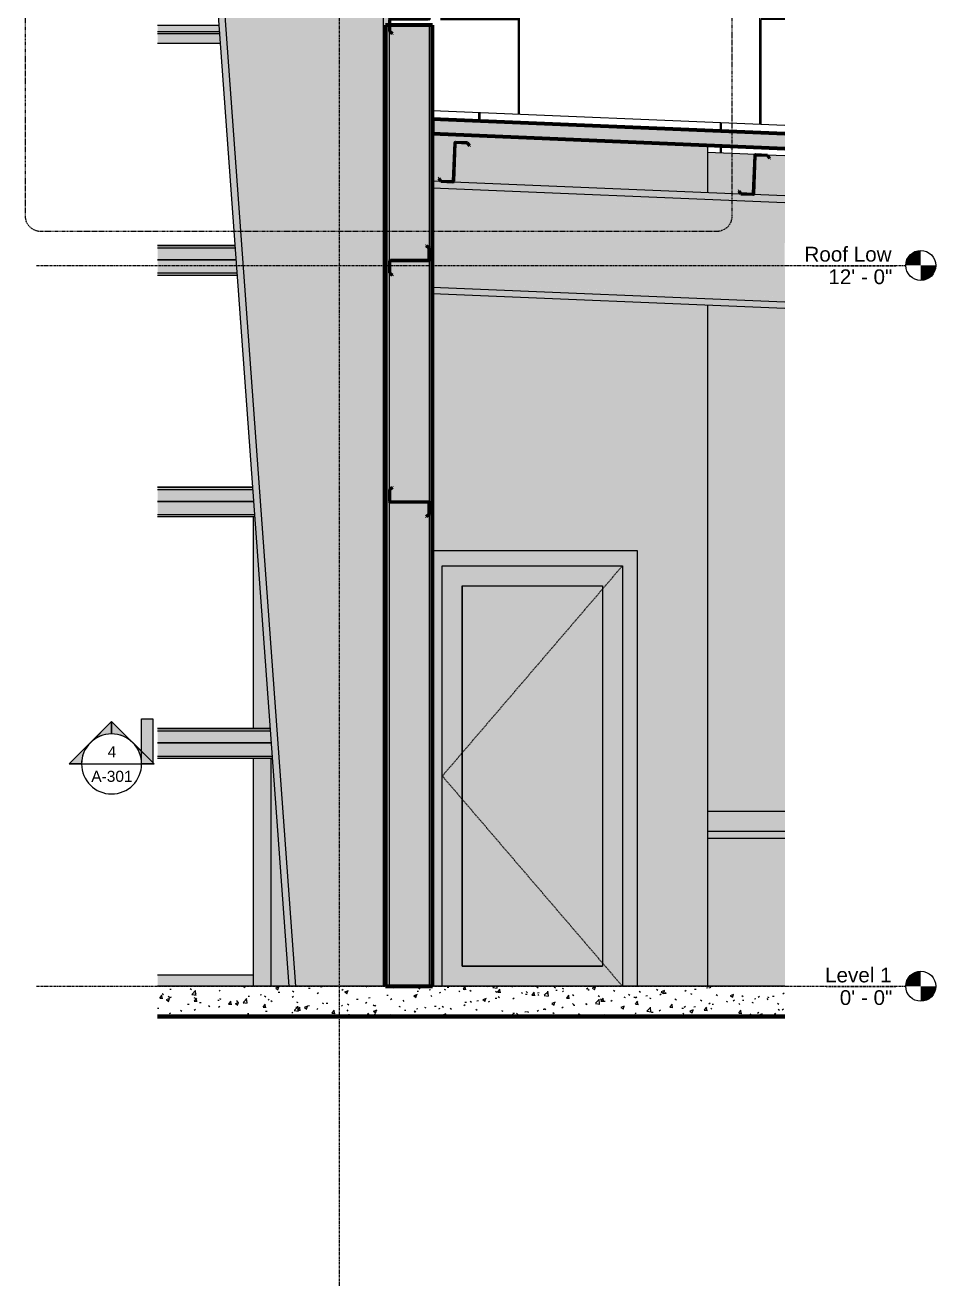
# Model space of a CAD drawing. Header units: inches. Extents: x 22688 to 23603, y -61 to 465.
# Drawn here: x 22927 to 23109, y -59.8 to 192 of the extents above; entities that cross this region are included whole.
import ezdxf

# ---------------------------------------------------------------- set-up
doc = ezdxf.new("R2010")
doc.units = ezdxf.units.IN
doc.header["$MEASUREMENT"] = 0
for name, pattern in [('Dash 1_16_', [0.125, 0.0625, -0.0625]), ('Dash Dot 3_16_', [0.3125, 0.1875, -0.0625, 0, -0.0625]), ('Grid Line 1_2_', [0.875, 0.5, -0.125, 0.125, -0.125])]:
    doc.linetypes.add(name, pattern=pattern)
for name, color, linetype, lineweight in [('A-ANNO-SYMB', 150, 'Continuous', 9), ('A-DOOR', 31, 'Continuous', 18), ('A-DOOR-FRAM', 31, 'Continuous', 9), ('A-DOOR-GLAZ', 31, 'Continuous', 9), ('A-FLOR-LEVL', 51, 'Continuous', 9), ('A-GLAZ-CWMG', 51, 'Continuous', 9), ('A-ROOF', 132, 'Continuous', 18), ('A-WALL', 113, 'Continuous', 18), ('A-WALL-PATT', 111, 'Continuous', 70), ('C-BLDG-PADS', 91, 'Continuous', 9), ('C-TOPO', 7, 'Continuous', 9), ('G-ANNO-SYMB', 111, 'Continuous', 9), ('I-WALL', 2, 'Continuous', 18), ('L-SITE-WALL', 31, 'Continuous', 18), ('Q-CASE', 31, 'Continuous', 9), ('S-BEAM', 12, 'Continuous', 9), ('S-COLS', 52, 'Continuous', 9), ('S-GRID', 1, 'Continuous', 9)]:
    doc.layers.add(name, color=color, linetype=linetype, lineweight=lineweight)
doc.styles.add('Arial', font='arial.ttf', dxfattribs={"height": 2.950599})
doc.styles.add('Arial_2', font='arial.ttf', dxfattribs={"height": 2.212949})
pattern_1 = [(45, (21892.158, 97.643), (-2.375879, 2.375879), []), (45, (21892.158, 101.243), (-2.375879, 2.375879), [])]

# ---------------------------------------------------------------- blocks, each defined once
blk = doc.blocks.new('W-Wide Flange - W21X166-782557-Section 1 - Callout 1')
at = {"layer": 'S-BEAM'}
for points in [[(22439.09, 156.54), (22439.09, 157.9), (22368.68, 160.83), (22368.68, 159.47), (22433.06, 156.79)], [(22439.09, 155.64), (22439.09, 156.54), (22368.68, 159.47), (22368.68, 158.58), (22407.75, 156.95)], [(22439.09, 137.63), (22439.09, 155.64), (22368.68, 158.58), (22368.68, 140.56), (22407.75, 138.94)], [(22439.09, 136.74), (22439.09, 137.63), (22368.68, 140.56), (22368.68, 139.67), (22407.75, 138.04)], [(22439.09, 135.38), (22439.09, 136.74), (22368.68, 139.67), (22368.68, 138.31), (22407.75, 136.68)]]:
    blk.add_hatch(color=256, dxfattribs=at).paths.add_polyline_path(points, flags=0)
for p, q in [((22370.35, 160.76), (22368.68, 160.83)), ((22439.09, 156.54), (22368.68, 159.47)), ((22430.3, 158.26), (22372.71, 160.66)), ((22439.09, 157.9), (22432.66, 158.16)), ((22368.68, 139.67), (22439.09, 136.74)), ((22439.09, 135.38), (22368.68, 138.31))]:
    blk.add_line(p, q, dxfattribs=at)
blk = doc.blocks.new('Vanity Counter Top w 2 Round Sink Holes - 72_-781962-Section 1 - Callout 1')
at = {"layer": 'Q-CASE'}
for points in [[(22438.66, 31), (22439.09, 31), (22439.09, 35), (22423.63, 35), (22423.63, 31), (22437.73, 31)], [(22423.63, 29.5), (22439.09, 29.5), (22439.09, 31), (22423.63, 31)]]:
    blk.add_hatch(color=256, dxfattribs=at).paths.add_polyline_path(points, flags=0)
for p, q in [((22423.63, 35), (22439.09, 35)), ((22423.63, 31), (22439.09, 31)), ((22439.09, 29.5), (22423.63, 29.5))]:
    blk.add_line(p, q, dxfattribs=at)
blk = doc.blocks.new('Girt_Z - 8_D-790721-Section 1 - Callout 1')
at = {"layer": 'S-BEAM'}
for points in [[(22313.72, 99.65), (22332.78, 99.65), (22332.77, 99.73), (22313.72, 99.73)], [(22332.81, 99.2), (22332.78, 99.65), (22313.72, 99.65), (22313.72, 99.2), (22319.69, 99.2)], [(22313.72, 96.88), (22332.98, 96.88), (22332.81, 99.2), (22313.72, 99.2)], [(22332.99, 96.8), (22332.98, 96.88), (22313.72, 96.88), (22313.72, 96.8), (22319.69, 96.8)], [(22313.72, 96.62), (22333, 96.62), (22332.99, 96.8), (22313.72, 96.8), (22313.72, 96.71)], [(22313.72, 94.25), (22333.17, 94.25), (22333, 96.62), (22313.72, 96.62)], [(22333.21, 93.77), (22333.17, 94.25), (22313.72, 94.25), (22313.72, 93.77), (22319.69, 93.77)]]:
    blk.add_hatch(color=256, dxfattribs=at).paths.add_polyline_path(points, flags=0)
for p, q in [((22332.77, 99.73), (22313.72, 99.73)), ((22332.78, 99.65), (22313.72, 99.65)), ((22332.81, 99.2), (22313.72, 99.2)), ((22332.98, 96.88), (22313.72, 96.88)), ((22332.99, 96.8), (22313.72, 96.8)), ((22313.72, 94.25), (22333.17, 94.25)), ((22333.21, 93.77), (22313.72, 93.77))]:
    blk.add_line(p, q, dxfattribs=at)
blk = doc.blocks.new('Girt_Z - 8_D-790722-Section 1 - Callout 1')
at = {"layer": 'S-BEAM'}
for points in [[(22336.3, 51.4), (22336.3, 51.48), (22313.72, 51.48), (22313.72, 51.4), (22319.69, 51.4)], [(22336.33, 50.95), (22336.3, 51.4), (22313.72, 51.4), (22313.72, 50.95), (22319.69, 50.95)], [(22313.72, 48.63), (22336.5, 48.63), (22336.33, 50.95), (22313.72, 50.95)], [(22319.69, 48.55), (22336.51, 48.56), (22336.5, 48.63), (22313.72, 48.63), (22313.72, 48.55), (22319.62, 48.55)], [(22313.72, 48.37), (22336.52, 48.37), (22336.51, 48.55), (22313.72, 48.55), (22313.72, 48.46)], [(22313.72, 46), (22336.7, 46), (22336.52, 48.37), (22313.72, 48.37)], [(22313.72, 45.52), (22336.73, 45.52), (22336.7, 46), (22313.72, 46)]]:
    blk.add_hatch(color=256, dxfattribs=at).paths.add_polyline_path(points, flags=0)
for p, q in [((22336.3, 51.48), (22313.72, 51.48)), ((22336.3, 51.4), (22313.72, 51.4)), ((22336.33, 50.95), (22313.72, 50.95)), ((22336.5, 48.63), (22313.72, 48.63)), ((22336.51, 48.55), (22313.72, 48.55)), ((22313.72, 46), (22336.7, 46)), ((22336.73, 45.52), (22313.72, 45.52))]:
    blk.add_line(p, q, dxfattribs=at)
blk = doc.blocks.new('Girt_Z - 8_D-V1-Section 1 - Callout 1')
at = {"layer": 'S-BEAM'}
for points in [[(22313.72, 147.9), (22329.26, 147.9), (22329.25, 147.98), (22313.72, 147.98)], [(22329.29, 147.45), (22329.26, 147.9), (22313.72, 147.9), (22313.72, 147.45), (22319.69, 147.45)], [(22313.72, 145.13), (22329.46, 145.13), (22329.29, 147.45), (22313.72, 147.45)], [(22329.47, 145.05), (22329.46, 145.13), (22313.72, 145.13), (22313.72, 145.05), (22319.69, 145.05)], [(22313.72, 144.87), (22329.48, 144.87), (22329.47, 145.05), (22313.72, 145.05), (22313.72, 144.96)], [(22313.72, 142.5), (22329.65, 142.5), (22329.48, 144.87), (22313.72, 144.87)], [(22329.69, 142.02), (22329.65, 142.5), (22313.72, 142.5), (22313.72, 142.02), (22319.69, 142.02)]]:
    blk.add_hatch(color=256, dxfattribs=at).paths.add_polyline_path(points, flags=0)
for p, q in [((22329.25, 147.98), (22313.72, 147.98)), ((22329.26, 147.9), (22313.72, 147.9)), ((22329.29, 147.45), (22313.72, 147.45)), ((22329.46, 145.13), (22313.72, 145.13)), ((22329.47, 145.05), (22313.72, 145.05)), ((22313.72, 142.5), (22329.65, 142.5)), ((22329.69, 142.02), (22313.72, 142.02))]:
    blk.add_line(p, q, dxfattribs=at)
blk = doc.blocks.new('Girt_Z - 8_D-V2-Section 1 - Callout 1')
at = {"layer": 'S-BEAM'}
for points in [[(22313.72, 190.75), (22326.13, 190.75), (22326.04, 192), (22313.72, 192), (22313.72, 191.41)], [(22326.17, 190.27), (22326.13, 190.75), (22313.72, 190.75), (22313.72, 190.27), (22319.69, 190.27)]]:
    blk.add_hatch(color=256, dxfattribs=at).paths.add_polyline_path(points, flags=0)
for p, q in [((22313.72, 190.75), (22326.13, 190.75)), ((22326.17, 190.27), (22313.72, 190.27))]:
    blk.add_line(p, q, dxfattribs=at)
blk = doc.blocks.new('Girt_Z - 8_D-V4-Section 1 - Callout 1')
at = {"layer": 'S-BEAM'}
h = blk.add_hatch(dxfattribs=at)
h.set_pattern_fill('FP_3', color=256, style=0, pattern_type=2)
h.set_pattern_definition(pattern_1)
h.paths.add_polyline_path([(22360.63, 190.27), (22360.7, 190.35), (22360.16, 190.8), (22360.16, 193.12), (22360.19, 193.17), (22360.24, 193.2), (22367.87, 193.2), (22368, 193.25), (22368.05, 193.38), (22368.05, 195.75), (22367.48, 196.23), (22367.41, 196.15), (22367.94, 195.7), (22367.94, 193.38), (22367.92, 193.33), (22367.87, 193.3), (22360.24, 193.3), (22360.11, 193.25), (22360.05, 193.12), (22360.05, 190.75)], flags=0)
at = {"layer": 'S-BEAM', "lineweight": 50}
for p, q in [((22367.48, 196.23), (22367.41, 196.15)), ((22367.41, 196.15), (22367.94, 195.7)), ((22368.05, 195.75), (22367.48, 196.23)), ((22367.94, 195.7), (22367.94, 193.38)), ((22368.05, 193.38), (22368.05, 195.75)), ((22360.05, 193.12), (22360.05, 190.75)), ((22360.16, 190.8), (22360.16, 193.12)), ((22367.87, 193.3), (22360.24, 193.3)), ((22360.24, 193.2), (22367.87, 193.2)), ((22360.05, 190.75), (22360.63, 190.27)), ((22360.7, 190.35), (22360.16, 190.8)), ((22360.63, 190.27), (22360.7, 190.35))]:
    blk.add_line(p, q, dxfattribs=at)
for centre, radius, start, end in [((22360.24, 193.12), 0.188, 90, 180), ((22360.24, 193.12), 0.0782, 90, 177.8773), ((22367.87, 193.38), 0.188, 270, 0), ((22367.87, 193.38), 0.0782, 270, 356.9576)]:
    blk.add_arc(centre, radius, start, end, dxfattribs=at)
blk = doc.blocks.new('Girt_Z - 8_D-V5-Section 1 - Callout 1')
at = {"layer": 'S-BEAM'}
h = blk.add_hatch(dxfattribs=at)
h.set_pattern_fill('FP_3', color=256, style=0, pattern_type=2)
h.set_pattern_definition(pattern_1)
h.paths.add_polyline_path([(22360.63, 142.02), (22360.7, 142.1), (22360.16, 142.55), (22360.16, 144.87), (22360.19, 144.92), (22360.24, 144.95), (22367.87, 144.95), (22368, 145), (22368.05, 145.13), (22368.05, 147.5), (22367.48, 147.98), (22367.41, 147.9), (22367.94, 147.45), (22367.94, 145.13), (22367.92, 145.08), (22367.87, 145.05), (22360.24, 145.05), (22360.11, 145), (22360.05, 144.87), (22360.05, 142.5)], flags=0)
at = {"layer": 'S-BEAM', "lineweight": 50}
for p, q in [((22367.48, 147.98), (22367.41, 147.9)), ((22367.41, 147.9), (22367.94, 147.45)), ((22368.05, 147.5), (22367.48, 147.98)), ((22367.94, 147.45), (22367.94, 145.13)), ((22368.05, 145.13), (22368.05, 147.5)), ((22360.05, 144.87), (22360.05, 142.5)), ((22360.16, 142.55), (22360.16, 144.87)), ((22367.87, 145.05), (22360.24, 145.05)), ((22360.24, 144.95), (22367.87, 144.95)), ((22360.05, 142.5), (22360.63, 142.02)), ((22360.7, 142.1), (22360.16, 142.55)), ((22360.63, 142.02), (22360.7, 142.1))]:
    blk.add_line(p, q, dxfattribs=at)
for centre, radius, start, end in [((22360.24, 144.87), 0.188, 90, 180), ((22360.24, 144.87), 0.0782, 90, 177.8773), ((22367.87, 145.13), 0.188, 270, 0), ((22367.87, 145.13), 0.0782, 270, 356.9576)]:
    blk.add_arc(centre, radius, start, end, dxfattribs=at)
blk = doc.blocks.new('Single-Glass 1 - 36_ x 84_-735755-Section 1 - Callout 1')
at = {"layer": 'A-DOOR'}
h = blk.add_hatch(color=256, dxfattribs=at)
h.paths.add_polyline_path([(22370.63, 0), (22406.63, 0), (22406.63, 84), (22370.63, 84), (22370.63, 17.77)], flags=0)
h.paths.add_polyline_path([(22374.63, 4), (22374.63, 80), (22402.63, 80), (22402.63, 4), (22376.41, 4)], flags=0)
at = {"layer": 'A-DOOR-FRAM', "lineweight": 18}
blk.add_hatch(color=256, dxfattribs=at).paths.add_polyline_path([(22370.63, 0), (22370.63, 84), (22406.63, 84), (22406.63, 0), (22409.63, 0), (22409.63, 87), (22368.68, 87), (22368.68, 0)], flags=0)
at = {"layer": 'A-DOOR-GLAZ', "lineweight": 18}
blk.add_hatch(color=256, dxfattribs=at).paths.add_polyline_path([(22402.63, 4), (22402.63, 80), (22374.63, 80), (22374.63, 4), (22376.41, 4)], flags=0)
at = {"layer": 'A-DOOR', "linetype": 'Dash 1_16_', "lineweight": 9}
for p in [(22406.63, 84), (22406.63, 0)]:
    blk.add_line(p, (22370.63, 42), dxfattribs=at)
at = {"layer": 'A-DOOR', "lineweight": 9}
for p, q in [((22374.63, 4), (22374.63, 80)), ((22374.63, 80), (22402.63, 80)), ((22402.63, 80), (22402.63, 4)), ((22402.63, 4), (22374.63, 4))]:
    blk.add_line(p, q, dxfattribs=at)
at = {"layer": 'A-DOOR-FRAM'}
for p, q in [((22409.63, 87), (22368.68, 87)), ((22409.63, 0), (22409.63, 87)), ((22370.63, 84), (22406.63, 84)), ((22370.63, 0), (22370.63, 84)), ((22406.63, 84), (22406.63, 0))]:
    blk.add_line(p, q, dxfattribs=at)
at = {"layer": 'A-DOOR-GLAZ'}
for p, q in [((22374.63, 80), (22402.63, 80)), ((22374.63, 80), (22374.63, 4)), ((22402.63, 80), (22402.63, 4)), ((22374.63, 4), (22402.63, 4))]:
    blk.add_line(p, q, dxfattribs=at)
blk = doc.blocks.new('Rectangular Mullion - Profile_Polycarbonate_Upper and left-750928-Section 1 - Callout 1')
at = {"layer": 'A-GLAZ-CWMG'}
blk.add_hatch(color=256, dxfattribs=at).paths.add_polyline_path([(22318.51, 188.38), (22326.3, 188.38), (22326.17, 190.27), (22313.72, 190.27), (22313.72, 188.38), (22318.43, 188.38)], flags=0)
blk.add_line((22313.72, 188.38), (22326.3, 188.38), dxfattribs=at)
blk = doc.blocks.new('Rectangular Mullion - Profile_Polycarbonate_Lower-750929-Section 1 - Callout 1')
at = {"layer": 'A-GLAZ-CWMG'}
blk.add_hatch(color=256, dxfattribs=at).paths.add_polyline_path([(22313.72, 0), (22332.81, 0), (22332.81, 2.24), (22313.72, 2.24)], flags=0)
for q in [(22313.72, 2.24), (22332.81, 0)]:
    blk.add_line((22332.81, 2.24), q, dxfattribs=at)
blk = doc.blocks.new('Rectangular Mullion - Profile_Polycarbonate_Upper and left-750948-Section 1 - Callout 1')
at = {"layer": 'A-GLAZ-CWMG'}
h = blk.add_hatch(color=256, dxfattribs=at)
h.paths.add_polyline_path([(22332.81, 0), (22336.43, 0), (22336.43, 45.52), (22332.81, 45.52), (22332.81, 17.77)], flags=0)
h.paths.add_polyline_path([(22332.81, 51.48), (22336.3, 51.48), (22333.21, 93.77), (22332.81, 93.77), (22332.81, 71.2)], flags=0)
for p, q in [((22332.81, 93.77), (22332.81, 51.48)), ((22332.81, 45.52), (22332.81, 0))]:
    blk.add_line(p, q, dxfattribs=at)
blk = doc.blocks.new('Girt_Z - 8_D-837466-Section 1 - Callout 1')
at = {"layer": 'S-BEAM'}
h = blk.add_hatch(dxfattribs=at)
h.set_pattern_fill('FP_3', color=256, style=0, pattern_type=2)
h.set_pattern_definition(pattern_1)
h.paths.add_polyline_path([(22367.48, 93.77), (22368.05, 94.25), (22368.05, 96.62), (22368, 96.75), (22367.87, 96.8), (22360.24, 96.8), (22360.19, 96.83), (22360.16, 96.88), (22360.16, 99.2), (22360.7, 99.65), (22360.63, 99.73), (22360.05, 99.25), (22360.05, 96.88), (22360.11, 96.75), (22360.24, 96.7), (22367.87, 96.7), (22367.92, 96.67), (22367.94, 96.62), (22367.94, 94.3), (22367.41, 93.85)], flags=0)
at = {"layer": 'S-BEAM', "lineweight": 50}
for p, q in [((22360.63, 99.73), (22360.05, 99.25)), ((22360.05, 99.25), (22360.05, 96.88)), ((22360.16, 99.2), (22360.7, 99.65)), ((22360.16, 96.88), (22360.16, 99.2)), ((22360.7, 99.65), (22360.63, 99.73)), ((22367.87, 96.8), (22360.24, 96.8)), ((22360.24, 96.7), (22367.87, 96.7)), ((22367.94, 96.62), (22367.94, 94.3)), ((22368.05, 94.25), (22368.05, 96.62)), ((22367.94, 94.3), (22367.41, 93.85)), ((22367.41, 93.85), (22367.48, 93.77)), ((22367.48, 93.77), (22368.05, 94.25))]:
    blk.add_line(p, q, dxfattribs=at)
for centre, radius, start, end in [((22360.24, 96.88), 0.188, 180, 270), ((22360.24, 96.88), 0.0782, 183.0424, 270), ((22367.87, 96.62), 0.188, 0, 90), ((22367.87, 96.62), 0.0782, 2.1227, 90)]:
    blk.add_arc(centre, radius, start, end, dxfattribs=at)
blk = doc.blocks.new('Girt_Z - 8_D-834023-Section 1 - Callout 1')
at = {"layer": 'S-BEAM'}
blk.add_hatch(color=256, dxfattribs=at).paths.add_polyline_path([(22432.66, 158.16), (22432.8, 158.21), (22432.86, 158.34), (22433.17, 165.96), (22433.2, 166.02), (22433.25, 166.04), (22435.57, 165.94), (22436, 165.39), (22436.08, 165.45), (22435.63, 166.05), (22433.26, 166.15), (22433.13, 166.1), (22433.06, 165.97), (22432.75, 158.35), (22432.72, 158.3), (22432.67, 158.27), (22430.35, 158.37), (22429.93, 158.92), (22429.84, 158.86), (22430.3, 158.26)], flags=0)
at = {"layer": 'S-BEAM', "lineweight": 50}
for p, q in [((22433.06, 165.97), (22432.75, 158.35)), ((22432.86, 158.34), (22433.17, 165.96)), ((22433.25, 166.04), (22435.57, 165.94)), ((22435.63, 166.05), (22433.26, 166.15)), ((22435.57, 165.94), (22436, 165.39)), ((22436.08, 165.45), (22435.63, 166.05)), ((22436, 165.39), (22436.08, 165.45)), ((22429.93, 158.92), (22429.84, 158.86)), ((22429.84, 158.86), (22430.3, 158.26)), ((22430.35, 158.37), (22429.93, 158.92)), ((22430.3, 158.26), (22432.66, 158.16)), ((22432.67, 158.27), (22430.35, 158.37))]:
    blk.add_line(p, q, dxfattribs=at)
for centre, radius, start, end in [((22433.25, 165.96), 0.187, 87.6141, 177.6141), ((22433.25, 165.96), 0.0782, 89.7368, 177.6141), ((22432.67, 158.35), 0.188, 267.6141, 357.6141), ((22432.67, 158.35), 0.0782, 270.6564, 357.6141)]:
    blk.add_arc(centre, radius, start, end, dxfattribs=at)
blk = doc.blocks.new('Level - Level Head - Circle-15001-Section 1 - Callout 1')
at = {"layer": 'A-FLOR-LEVL'}
h = blk.add_hatch(color=256, dxfattribs=at)
edge = h.paths.add_edge_path(flags=0)
edge.add_line((22466.26, 0), (22463.26, 0))
edge.add_arc((22466.26, 0), 3, 90, 180, ccw=False)
edge.add_line((22466.26, 3), (22466.26, 0))
h = blk.add_hatch(color=256, dxfattribs=at)
edge = h.paths.add_edge_path(flags=0)
edge.add_line((22466.26, -3), (22466.26, 0))
edge.add_line((22466.26, 0), (22469.26, 0))
edge.add_arc((22466.26, 0), 3, 270, 360, ccw=False)
blk.add_circle((22466.26, 0), 3, dxfattribs=at)
blk = doc.blocks.new('Section - 3_32_ x 3_8_-18514-Section 1 - Callout 1')
at = {"layer": 'G-ANNO-SYMB'}
blk.add_hatch(color=256, dxfattribs=at).paths.add_polyline_path([(22310.53, 53.42), (22310.53, 44.42), (22312.78, 44.42), (22312.78, 53.42)], flags=0)
for p, q in [((22310.53, 53.42), (22312.78, 53.42)), ((22310.53, 44.42), (22310.53, 53.42)), ((22312.78, 53.42), (22312.78, 44.42)), ((22312.78, 44.42), (22310.53, 44.42))]:
    blk.add_line(p, q, dxfattribs=at)
blk = doc.blocks.new('Section - Section Head - Filled-1526-Section 1 - Callout 1')
at = {"layer": 'G-ANNO-SYMB'}
h = blk.add_hatch(color=256, dxfattribs=at)
edge = h.paths.add_edge_path(flags=0)
edge.add_line((22300.29, 48.66), (22304.53, 52.91))
edge.add_line((22304.53, 52.91), (22304.53, 50.42))
edge.add_arc((22304.53, 44.42), 6, 90, 135)
h = blk.add_hatch(color=256, dxfattribs=at)
edge = h.paths.add_edge_path(flags=0)
edge.add_arc((22304.53, 44.42), 6, 45, 90)
edge.add_line((22304.53, 50.42), (22304.53, 52.91))
edge.add_line((22304.53, 52.91), (22308.77, 48.66))
h = blk.add_hatch(color=256, dxfattribs=at)
edge = h.paths.add_edge_path(flags=0)
edge.add_arc((22304.53, 44.42), 6.01, 137.9216, 180)
edge.add_line((22298.52, 44.42), (22296.05, 44.42))
edge.add_line((22296.05, 44.42), (22300.07, 48.45))
h = blk.add_hatch(color=256, dxfattribs=at)
edge = h.paths.add_edge_path(flags=0)
edge.add_line((22308.99, 48.45), (22313.02, 44.42))
edge.add_line((22313.02, 44.42), (22310.54, 44.42))
edge.add_arc((22304.53, 44.42), 6.01, 0, 42.0784)
for p, q in [((22304.53, 52.91), (22296.05, 44.42)), ((22304.53, 52.91), (22300.29, 48.66)), ((22304.53, 52.91), (22313.02, 44.42)), ((22304.53, 50.42), (22304.53, 52.91)), ((22308.77, 48.66), (22304.53, 52.91)), ((22304.53, 52.91), (22304.53, 50.42)), ((22300.07, 48.45), (22296.05, 44.42)), ((22313.02, 44.42), (22308.99, 48.45)), ((22298.53, 44.42), (22296.05, 44.42)), ((22296.05, 44.42), (22298.52, 44.42)), ((22310.53, 44.42), (22313.02, 44.42)), ((22310.54, 44.42), (22313.02, 44.42))]:
    blk.add_line(p, q, dxfattribs=at)
for radius, start, end in [(6, 0, 180), (6, 90, 135), (6, 45, 90), (6.01, 137.9216, 180), (6.01, 0, 42.0784), (6, 180, 360)]:
    blk.add_arc((22304.53, 44.42), radius, start, end, dxfattribs=at)

msp = doc.modelspace()

# ---------------------------------------------------------------- hatches: boundary and pattern name
at = {"layer": 'A-ROOF'}
msp.add_hatch(color=256, dxfattribs=at).paths.add_polyline_path([(23078.84, 167.4), (23078.84, 170.28), (23008.42, 173.22), (23008.42, 170.34), (23047.5, 168.71)], flags=0)
at = {"layer": 'A-WALL-PATT', "lineweight": 9}
h = msp.add_hatch(dxfattribs=at)
h.set_pattern_fill('FP_6', color=256, style=0, pattern_type=2)
h.set_pattern_definition([(90, (22012.18, -723.5), (-193, -193), [48, -145]), (180, (22012.18, -723.5), (-2e-14, -193), [96.25, -96.75]), (270, (21915.93, -675.5), (-193, -193), [48, -145]), (180, (22012.18, -675.5), (-2e-14, -193), [96.25, -96.75]), (270, (21915.68, -675.5), (-193, -193), [48, -145]), (180, (21915.68, -675.5), (-2e-14, -193), [96.25, -96.75]), (90, (21819.43, -723.5), (-193, -193), [48, -145]), (180, (21915.68, -723.5), (-2e-14, -193), [96.25, -96.75]), (90, (21964.18, -675.25), (-193, -193), [48, -145]), (180, (22012.43, -675.25), (-2e-14, -193), [48.25, -144.75]), (180, (22012.43, -627.25), (-2e-14, -193), [48.25, -144.75]), (90, (21867.68, -675.25), (-193, -193), [48, -145]), (180, (21963.93, -675.25), (-2e-14, -193), [96.25, -96.75]), (270, (21963.93, -627.25), (-193, -193), [48, -145]), (180, (21963.93, -627.25), (-2e-14, -193), [96.25, -96.75]), (180, (21867.43, -675.25), (-2e-14, -193), [48, -145]), (270, (21867.43, -627.25), (-193, -193), [48, -145]), (180, (21867.43, -627.25), (-2e-14, -193), [48, -145]), (90, (22012.18, -627), (-193, -193), [48, -145]), (180, (22012.18, -627), (-2e-14, -193), [96.25, -96.75]), (270, (21915.93, -579), (-193, -193), [48, -145]), (180, (22012.18, -579), (-2e-14, -193), [96.25, -96.75]), (270, (21915.68, -579), (-193, -193), [48, -145]), (180, (21915.68, -579), (-2e-14, -193), [96.25, -96.75]), (270, (21819.43, -579), (-193, -193), [48, -145]), (180, (21915.68, -627), (-2e-14, -193), [96.25, -96.75]), (90, (21964.18, -578.75), (-193, -193), [48, -145]), (180, (22012.43, -578.75), (-2e-14, -193), [48.25, -144.75]), (180, (22012.43, -530.75), (-2e-14, -193), [48.25, -144.75]), (90, (21867.68, -578.75), (-193, -193), [48, -145]), (180, (21963.93, -578.75), (-2e-14, -193), [96.25, -96.75]), (270, (21963.93, -530.75), (-193, -193), [48, -145]), (180, (21963.93, -530.75), (-2e-14, -193), [96.25, -96.75]), (180, (21867.43, -578.75), (-2e-14, -193), [48, -145]), (270, (21867.43, -530.75), (-193, -193), [48, -145]), (180, (21867.43, -530.75), (-2e-14, -193), [48, -145])])
h.paths.add_polyline_path([(22953.46, 192), (22965.79, 192), (22965.74, 192.64), (22953.46, 192.64), (22953.46, 192.53)], flags=0)
h.paths.add_polyline_path([(23007.8, 192), (23008.06, 192), (23008.06, 192.64), (22999.91, 192.64), (22999.91, 192), (23004.4, 192)], flags=0)
h.paths.add_polyline_path([(22956.71, 222.64), (22963.55, 222.64), (22958.44, 292.6), (22953.46, 292.49), (22953.46, 222.64), (22956.69, 222.64)], flags=0)
h.paths.add_polyline_path([(23000.48, 222.64), (23008.06, 222.64), (23008.06, 328.83), (23009.2, 328.83), (23009.2, 330.77), (22999.8, 331.16), (22999.8, 328.41), (22999.98, 328.4), (22999.8, 328.23), (22999.8, 289.62), (22999.85, 289.75), (22999.99, 289.8), (23007.61, 289.8), (23007.67, 289.83), (23007.69, 289.88), (23007.69, 292.2), (23007.15, 292.65), (23007.22, 292.73), (23007.8, 292.25), (23007.8, 289.88), (23007.74, 289.75), (23007.61, 289.7), (22999.98, 289.69), (22999.93, 289.67), (22999.91, 289.62), (22999.91, 287.3), (23000.44, 286.85), (23000.37, 286.77), (22999.8, 287.25), (22999.8, 241.37), (22999.85, 241.5), (22999.99, 241.55), (23007.61, 241.55), (23007.67, 241.58), (23007.69, 241.63), (23007.69, 243.95), (23007.15, 244.4), (23007.22, 244.48), (23007.8, 244), (23007.8, 241.63), (23007.74, 241.5), (23007.61, 241.45), (22999.99, 241.45), (22999.93, 241.42), (22999.91, 241.37), (22999.91, 239.05), (23000.44, 238.6), (23000.37, 238.52), (22999.8, 239), (22999.8, 222.64)], flags=0)
h.paths.add_polyline_path([(22986.28, 328.97), (22989.52, 331.59), (22953.46, 333.09), (22953.46, 330.34), (22959.36, 330.09)], flags=0)
h.paths.add_polyline_path([(22999.8, 339.92), (22953.46, 341.84), (22953.46, 340.35), (22998.04, 338.49), (22998.68, 339.01)], flags=0)
h.paths.add_polyline_path([(23009.2, 338.03), (23009.2, 339.53), (22999.8, 339.92), (22999.8, 338.42), (23006.74, 338.13)], flags=0)
h = msp.add_hatch(dxfattribs=at)
h.set_pattern_fill('FP_8', color=256, style=0, pattern_type=2)
h.set_pattern_definition([(0, (22784.43, 0.25), (-193, 193), [48, -145]), (90, (22784.43, 0.25), (-193, 1e-14), [96.25, -96.75]), (180, (22832.43, 96.5), (-193, 193), [48, -145]), (90, (22832.43, 0.25), (-193, 1e-14), [96.25, -96.75]), (180, (22832.43, 96.75), (-193, 193), [48, -145]), (90, (22832.43, 96.75), (-193, 1e-14), [96.25, -96.75]), (0, (22784.43, 193), (-193, 193), [48, -145]), (90, (22784.43, 96.75), (-193, 1e-14), [96.25, -96.75]), (0, (22832.68, 48.25), (-193, 193), [48, -145]), (90, (22832.68, 0), (-193, 1e-14), [48.25, -144.75]), (90, (22880.68, 0), (-193, 1e-14), [48.25, -144.75]), (0, (22832.68, 144.75), (-193, 193), [48, -145]), (90, (22832.68, 48.5), (-193, 1e-14), [96.25, -96.75]), (180, (22880.68, 48.5), (-193, 193), [48, -145]), (90, (22880.68, 48.5), (-193, 1e-14), [96.25, -96.75]), (90, (22832.68, 145), (-193, 1e-14), [48, -145]), (180, (22880.68, 145), (-193, 193), [48, -145]), (90, (22880.68, 145), (-193, 1e-14), [48, -145]), (0, (22880.93, 0.25), (-193, 193), [48, -145]), (90, (22880.93, 0.25), (-193, 1e-14), [96.25, -96.75]), (180, (22928.93, 96.5), (-193, 193), [48, -145]), (90, (22928.93, 0.25), (-193, 1e-14), [96.25, -96.75]), (180, (22928.93, 96.75), (-193, 193), [48, -145]), (90, (22928.93, 96.75), (-193, 1e-14), [96.25, -96.75]), (180, (22928.93, 193), (-193, 193), [48, -145]), (90, (22880.93, 96.75), (-193, 1e-14), [96.25, -96.75]), (0, (22929.18, 48.25), (-193, 193), [48, -145]), (90, (22929.18, 0), (-193, 1e-14), [48.25, -144.75]), (90, (22977.18, 0), (-193, 1e-14), [48.25, -144.75]), (0, (22929.18, 144.75), (-193, 193), [48, -145]), (90, (22929.18, 48.5), (-193, 1e-14), [96.25, -96.75]), (180, (22977.18, 48.5), (-193, 193), [48, -145]), (90, (22977.18, 48.5), (-193, 1e-14), [96.25, -96.75]), (90, (22929.18, 145), (-193, 1e-14), [48, -145]), (180, (22977.18, 145), (-193, 193), [48, -145]), (90, (22977.18, 145), (-193, 1e-14), [48, -145])])
h.paths.add_polyline_path([(23078.84, 172.03), (23078.84, 241.25), (23009.99, 241.25), (23009.99, 192.06), (23010.12, 192.06), (23010.12, 193.39), (23010.06, 193.39), (23010.06, 193.46), (23010.18, 193.46), (23010.18, 192), (23008.42, 192), (23008.42, 174.97), (23050.42, 173.22)], flags=0)
h = msp.add_hatch(dxfattribs=at)
h.set_pattern_fill('FP_5', color=256, style=0, pattern_type=2)
h.set_pattern_definition([(0, (21892.158, 97.643), (7.68, 1.92), [0.317, -5.443, 0.317, -5.443, -30.72]), (0, (21892.158, 97.643), (7.68, 1.92), [-11.52, 0.317, -11.203, 0.317, -5.443, -13.44]), (0, (21892.158, 97.643), (7.68, 1.92), [-28.8, 0.317, -3.523, 0.317, -9.283]), (120, (21895.038, 98.603), (-5.5027688, 5.691075), [0.317, -5.443, 0.317, -5.443, -30.72]), (120, (21895.038, 98.603), (-5.5027688, 5.691075), [-11.52, 0.317, -11.203, 0.317, -5.443, -13.44]), (120, (21895.038, 98.603), (-5.5027688, 5.691075), [-28.8, 0.317, -3.523, 0.317, -9.283]), (240, (21895.998, 102.443), (-2.1772312, -7.611075), [0.317, -5.443, 0.317, -5.443, -30.72]), (240, (21895.998, 102.443), (-2.1772312, -7.611075), [-11.52, 0.317, -11.203, 0.317, -5.443, -13.44]), (240, (21895.998, 102.443), (-2.1772312, -7.611075), [-28.8, 0.317, -3.523, 0.317, -9.283])])
h.paths.add_polyline_path([(23008.42, 0), (23008.42, 192), (23007.8, 192), (23007.8, 0)], flags=0)
h = msp.add_hatch(dxfattribs=at)
h.set_pattern_fill('FP_7', color=256, style=0, pattern_type=2)
h.set_pattern_definition([(0, (22342.3, 0.25), (-193, 193), [48, -145]), (90, (22342.3, 0.25), (-193, 1e-14), [96.25, -96.75]), (180, (22390.3, 96.5), (-193, 193), [48, -145]), (90, (22390.3, 0.25), (-193, 1e-14), [96.25, -96.75]), (180, (22390.3, 96.75), (-193, 193), [48, -145]), (90, (22390.3, 96.75), (-193, 1e-14), [96.25, -96.75]), (0, (22342.3, 193), (-193, 193), [48, -145]), (90, (22342.3, 96.75), (-193, 1e-14), [96.25, -96.75]), (0, (22390.55, 48.25), (-193, 193), [48, -145]), (90, (22390.55, 0), (-193, 1e-14), [48.25, -144.75]), (90, (22438.55, 0), (-193, 1e-14), [48.25, -144.75]), (0, (22390.55, 144.75), (-193, 193), [48, -145]), (90, (22390.55, 48.5), (-193, 1e-14), [96.25, -96.75]), (180, (22438.55, 48.5), (-193, 193), [48, -145]), (90, (22438.55, 48.5), (-193, 1e-14), [96.25, -96.75]), (90, (22390.55, 145), (-193, 1e-14), [48, -145]), (180, (22438.55, 145), (-193, 193), [48, -145]), (90, (22438.55, 145), (-193, 1e-14), [48, -145]), (0, (22438.8, 0.25), (-193, 193), [48, -145]), (90, (22438.8, 0.25), (-193, 1e-14), [96.25, -96.75]), (180, (22486.8, 96.5), (-193, 193), [48, -145]), (90, (22486.8, 0.25), (-193, 1e-14), [96.25, -96.75]), (180, (22486.8, 96.75), (-193, 193), [48, -145]), (90, (22486.8, 96.75), (-193, 1e-14), [96.25, -96.75]), (180, (22486.8, 193), (-193, 193), [48, -145]), (90, (22438.8, 96.75), (-193, 1e-14), [96.25, -96.75]), (0, (22487.05, 48.25), (-193, 193), [48, -145]), (90, (22487.05, 0), (-193, 1e-14), [48.25, -144.75]), (90, (22535.05, 0), (-193, 1e-14), [48.25, -144.75]), (0, (22487.05, 144.75), (-193, 193), [48, -145]), (90, (22487.05, 48.5), (-193, 1e-14), [96.25, -96.75]), (180, (22535.05, 48.5), (-193, 193), [48, -145]), (90, (22535.05, 48.5), (-193, 1e-14), [96.25, -96.75]), (90, (22487.05, 145), (-193, 1e-14), [48, -145]), (180, (22535.05, 145), (-193, 193), [48, -145]), (90, (22535.05, 145), (-193, 1e-14), [48, -145])])
h.paths.add_polyline_path([(23078.84, 165.9), (23078.84, 167.4), (23063.38, 168.05), (23063.38, 166.55), (23077.94, 165.94)], flags=0)
h.paths.add_polyline_path([(23078.84, 170.28), (23078.84, 172.03), (23008.42, 174.97), (23008.42, 173.22), (23063.38, 170.93)], flags=0)
at = {"layer": 'C-BLDG-PADS'}
h = msp.add_hatch(dxfattribs=at)
h.set_pattern_fill('FP_4', color=256, style=0, pattern_type=2)
h.set_pattern_definition([(50, (21892.158, 97.643), (6.885997, -0.602097), [0.72, -7.92]), (355, (21892.158, 97.643), (-1.331756, 7.220547), [0.576, -6.336]), (100.451, (21892.731, 97.592), (5.55363, 6.61819), [0.612, -6.731]), (46.184, (21892.158, 99.563), (10.24564, -1.588925), [1.08, -11.88]), (96.636, (21893.011, 99.43), (8.97244, 9.35152), [0.918, -10.096]), (351.184, (21892.158, 99.563), (8.9732, 9.35123), [0.864, -9.504]), (21, (21893.118, 99.083), (5.730726, -3.865003), [0.72, -7.92]), (326, (21893.118, 99.083), (2.33581, 6.96088), [0.576, -6.336]), (71.451, (21893.595, 98.761), (8.065876, 3.095948), [0.612, -6.731]), (37.5, (21892.158, 97.643), (0.116866, 3.1954784), [0.317, -5.942, 0.317, -6.115, -6.36]), (37.5, (21892.158, 97.643), (0.116866, 3.1954784), [-12.691, 0.317, -6.043]), (7.5, (21892.158, 97.643), (2.52543, 3.786025), [0.317, -3.35, 0.317, -5.798, -2.424]), (7.5, (21892.158, 97.643), (2.52543, 3.786025), [-9.782, 0.317, -2.107]), (327.5, (21890.017, 97.643), (5.1243685, -0.216176), [0.317, -2.083, 0.317, -7.171, -9.936]), (327.5, (21890.017, 97.643), (5.1243685, -0.216176), [-9.888, 0.317, -9.619]), (317.5, (21889.057, 97.643), (5.598326, 0.96141), [0.317, -2.803, 0.317, -4.656, -7.056]), (317.5, (21889.057, 97.643), (5.598326, 0.96141), [-8.093, 0.317, -6.739])])
h.paths.add_polyline_path([(22953.46, -6), (23078.84, -6), (23078.84, 0), (22953.46, 0)], flags=0)
at = {"layer": 'I-WALL'}
h = msp.add_hatch(color=256, dxfattribs=at)
h.paths.add_polyline_path([(23058.38, 0), (23058.38, 136.23), (23008.42, 138.31), (23008.42, 87), (23049.38, 87), (23049.38, 0)], flags=0)
h.paths.add_polyline_path([(23058.38, 158.75), (23058.38, 168.26), (23008.42, 170.34), (23008.42, 160.83), (23010.09, 160.76), (23009.64, 161.36), (23009.72, 161.42), (23010.15, 160.87), (23012.47, 160.77), (23012.52, 160.79), (23012.55, 160.85), (23012.86, 168.46), (23012.92, 168.6), (23013.06, 168.64), (23015.42, 168.55), (23015.88, 167.95), (23015.79, 167.89), (23015.37, 168.44), (23013.05, 168.54), (23013, 168.51), (23012.97, 168.46), (23012.66, 160.84), (23012.59, 160.71), (23012.47, 160.66), (23057.03, 158.81)], flags=0)
h = msp.add_hatch(color=256, dxfattribs=at)
h.paths.add_polyline_path([(23063.38, 0), (23063.38, 136.02), (23058.38, 136.23), (23058.38, 0)], flags=0)
h.paths.add_polyline_path([(23063.38, 158.54), (23063.38, 168.05), (23058.38, 168.26), (23058.38, 158.75)], flags=0)
h = msp.add_hatch(color=256, dxfattribs=at)
h.paths.add_polyline_path([(23077.47, 0), (23078.84, 0), (23078.84, 29.5), (23063.38, 29.5), (23063.38, 0), (23076.59, 0)], flags=0)
h.paths.add_polyline_path([(23078.84, 35), (23078.84, 135.38), (23063.38, 136.02), (23063.38, 35)], flags=0)
h.paths.add_polyline_path([(23078.84, 157.9), (23078.84, 165.9), (23075.37, 166.05), (23075.83, 165.45), (23075.74, 165.39), (23075.32, 165.94), (23073, 166.04), (23072.94, 166.02), (23072.92, 165.96), (23072.6, 158.34), (23072.54, 158.21), (23072.42, 158.16), (23072.92, 158.14)], flags=0)
h.paths.add_polyline_path([(23070.04, 158.26), (23069.59, 158.86), (23069.67, 158.92), (23070.1, 158.37), (23072.42, 158.27), (23072.47, 158.3), (23072.49, 158.35), (23072.81, 165.97), (23072.87, 166.1), (23073, 166.15), (23063.38, 166.55), (23063.38, 158.54), (23070.03, 158.26)], flags=0)
at = {"layer": 'L-SITE-WALL'}
for points in [[(22999.8, 0), (22999.8, 192), (22999.05, 192), (22999.05, 0)], [(22999.8, 0), (23007.8, 0), (23007.8, 192), (22999.8, 192), (22999.8, 17.77)], [(22976.17, 0), (22979.8, 0), (22976.48, 45.52), (22976.17, 45.52), (22976.17, 17.77)]]:
    msp.add_hatch(color=256, dxfattribs=at).paths.add_polyline_path(points, flags=0)
at = {"layer": 'S-COLS'}
for points in [[(22999.05, 0), (22999.05, 192), (22999.8, 192), (22999.8, 328.83), (22998.55, 327.81), (22998.55, 0)], [(22981.05, 0), (22998.55, 0), (22998.55, 327.21), (22997.84, 327.24), (22959.44, 296.14), (22959.6, 293.87), (22962.51, 293.93), (22961.12, 292.65), (22959.69, 292.62), (22979.76, 17.77)], [(22981.05, 0), (22959.44, 296.14), (22958.25, 295.18), (22979.8, 0)]]:
    msp.add_hatch(color=256, dxfattribs=at).paths.add_polyline_path(points, flags=0)

# ---------------------------------------------------------------- linework, layer by layer
at = {"layer": 'A-ANNO-SYMB', "linetype": 'Dash Dot 3_16_'}
for p, q in [((22927.01, 353.04), (22927.01, 153.87)), ((23068.32, 153.87), (23068.32, 353.04)), ((22930.01, 150.87), (23065.32, 150.87))]:
    msp.add_line(p, q, dxfattribs=at)
for centre, start, end in [((22930.01, 153.87), 180, 270), ((23065.32, 153.87), 270, 0)]:
    msp.add_arc(centre, 3, start, end, dxfattribs=at)
at = {"layer": 'A-ROOF', "lineweight": 70}
for p, q in [((23008.42, 173.22), (23008.42, 170.34)), ((23078.84, 170.28), (23008.42, 173.22)), ((23008.42, 170.34), (23078.84, 167.4))]:
    msp.add_line(p, q, dxfattribs=at)
at = {"layer": 'A-WALL'}
for p, q in [((22999.8, 0), (22999.8, 192)), ((23007.8, 0), (23007.8, 192))]:
    msp.add_line(p, q, dxfattribs=at)
at = {"layer": 'C-BLDG-PADS', "lineweight": 18}
for p, q in [((23078.84, 0), (22953.46, 0)), ((22953.46, -6), (23078.84, -6))]:
    msp.add_line(p, q, dxfattribs=at)
at = {"layer": 'C-TOPO', "lineweight": 90}
for p, q in [((22953.46, -6.01), (23047.86, -6.01)), ((23047.86, -6.01), (23078.84, -6.01))]:
    msp.add_line(p, q, dxfattribs=at)
at = {"layer": 'C-TOPO'}
for p in [(22953.46, -6.01), (23078.84, -6.01)]:
    msp.add_line(p, (23047.86, -6.01), dxfattribs=at)
at = {"layer": 'G-ANNO-SYMB'}
msp.add_line((22938.28, 44.42), (22950.28, 44.42), dxfattribs=at)
at = {"layer": 'I-WALL'}
for p, q in [((23063.38, 168.05), (23063.38, 158.54)), ((23073.01, 166.15), (23063.38, 166.55)), ((23078.84, 165.9), (23075.37, 166.05)), ((23063.38, 136.02), (23063.38, 0))]:
    msp.add_line(p, q, dxfattribs=at)
at = {"layer": 'L-SITE-WALL'}
for p, q in [((22953.46, 192), (22965.79, 192)), ((23008.42, 174.97), (23078.84, 172.03)), ((22976.17, 0), (22976.17, 45.52))]:
    msp.add_line(p, q, dxfattribs=at)
at = {"layer": 'L-SITE-WALL', "lineweight": 70}
for p, q in [((22999.05, 192), (22999.05, 0)), ((23008.42, 192), (22999.05, 192)), ((23008.42, 0), (23008.42, 192)), ((22999.05, 0), (23008.42, 0))]:
    msp.add_line(p, q, dxfattribs=at)
at = {"layer": 'S-COLS'}
for p, q in [((22998.55, 327.81), (22998.55, 0)), ((22979.8, 0), (22958.25, 295.18)), ((22959.44, 296.14), (22981.05, 0))]:
    msp.add_line(p, q, dxfattribs=at)
at = {"layer": 'S-GRID', "linetype": 'Grid Line 1_2_'}
msp.add_line((22989.8, -59.84), (22989.8, 415.94), dxfattribs=at)

# ---------------------------------------------------------------- block references
at = {"layer": 'A-DOOR'}
msp.add_blockref('Single-Glass 1 - 36_ x 84_-735755-Section 1 - Callout 1', (639.75, 0), dxfattribs=at)
at = {"layer": 'A-FLOR-LEVL'}
for p in [(639.75, 144), (639.75, 0)]:
    msp.add_blockref('Level - Level Head - Circle-15001-Section 1 - Callout 1', p, dxfattribs=at)
at = {"layer": 'A-GLAZ-CWMG'}
for name in ['Rectangular Mullion - Profile_Polycarbonate_Upper and left-750928-Section 1 - Callout 1', 'Rectangular Mullion - Profile_Polycarbonate_Upper and left-750948-Section 1 - Callout 1', 'Rectangular Mullion - Profile_Polycarbonate_Lower-750929-Section 1 - Callout 1']:
    msp.add_blockref(name, (639.75, 0), dxfattribs=at)
at = {"layer": 'G-ANNO-SYMB'}
for name in ['Section - Section Head - Filled-1526-Section 1 - Callout 1', 'Section - 3_32_ x 3_8_-18514-Section 1 - Callout 1']:
    msp.add_blockref(name, (639.75, 0), dxfattribs=at)
at = {"layer": 'Q-CASE'}
msp.add_blockref('Vanity Counter Top w 2 Round Sink Holes - 72_-781962-Section 1 - Callout 1', (639.75, 0), dxfattribs=at)
at = {"layer": 'S-BEAM'}
for name, p in [('Girt_Z - 8_D-V4-Section 1 - Callout 1', (639.75, 0)), ('Girt_Z - 8_D-V2-Section 1 - Callout 1', (639.75, 0)), ('Girt_Z - 8_D-834023-Section 1 - Callout 1', (579.8, 2.5)), ('Girt_Z - 8_D-834023-Section 1 - Callout 1', (639.75, 0)), ('W-Wide Flange - W21X166-782557-Section 1 - Callout 1', (639.75, 0)), ('Girt_Z - 8_D-V1-Section 1 - Callout 1', (639.75, 0)), ('Girt_Z - 8_D-V5-Section 1 - Callout 1', (639.75, 0)), ('Girt_Z - 8_D-790721-Section 1 - Callout 1', (639.75, 0)), ('Girt_Z - 8_D-837466-Section 1 - Callout 1', (639.75, 0)), ('Girt_Z - 8_D-790722-Section 1 - Callout 1', (639.75, 0))]:
    msp.add_blockref(name, p, dxfattribs=at)

# ---------------------------------------------------------------- texts
at = {"layer": 'A-FLOR-LEVL', "insert": (23100.17, 3.73), "char_height": 2.951, "width": 15.876, "attachment_point": 3, "line_spacing_factor": 0.938532, "style": 'Arial', "bg_fill": 3, "box_fill_scale": 1.25, "bg_fill_color": 0, "bg_fill_transparency": 0}
msp.add_mtext('Level 1', dxfattribs=at)
at = {"layer": 'G-ANNO-SYMB', "attachment_point": 2, "line_spacing_factor": 0.938532, "style": 'Arial_2'}
for s, insert, char_height, width in [('4', (22944.35, 47.96), 2.21, 2.052), ('A-301', (22944.35, 43.05), 2.213, 9.828)]:
    msp.add_mtext(s, dxfattribs=dict(at, insert=insert, char_height=char_height, width=width))

# ---------------------------------------------------------------- next in the draw order: texts
at = {"layer": 'A-FLOR-LEVL', "char_height": 2.951, "attachment_point": 3, "line_spacing_factor": 0.938532, "style": 'Arial', "bg_fill": 3, "box_fill_scale": 1.25, "bg_fill_color": 0, "bg_fill_transparency": 0}
for s, insert, width in [('Roof Low', (23100.17, 147.73), 20.628), ('0\' - 0"', (23100.32, -0.78), 12.492)]:
    msp.add_mtext(s, dxfattribs=dict(at, insert=insert, width=width))

# ---------------------------------------------------------------- next in the draw order: linework, layer by layer
at = {"layer": 'A-FLOR-LEVL', "linetype": 'Grid Line 1_2_'}
msp.add_line((22929.28, 0), (23103.01, 0), dxfattribs=at)

# ---------------------------------------------------------------- next in the draw order: texts
at = {"layer": 'A-FLOR-LEVL', "insert": (23100.32, 143.22), "char_height": 2.951, "width": 15.228, "attachment_point": 3, "line_spacing_factor": 0.938532, "style": 'Arial', "bg_fill": 3, "box_fill_scale": 1.25, "bg_fill_color": 0, "bg_fill_transparency": 0}
msp.add_mtext('12\' - 0"', dxfattribs=at)

# ---------------------------------------------------------------- next in the draw order: linework, layer by layer
at = {"layer": 'A-FLOR-LEVL', "linetype": 'Grid Line 1_2_'}
msp.add_line((22929.28, 144), (23103.01, 144), dxfattribs=at)

doc.saveas('drawing.dxf')
